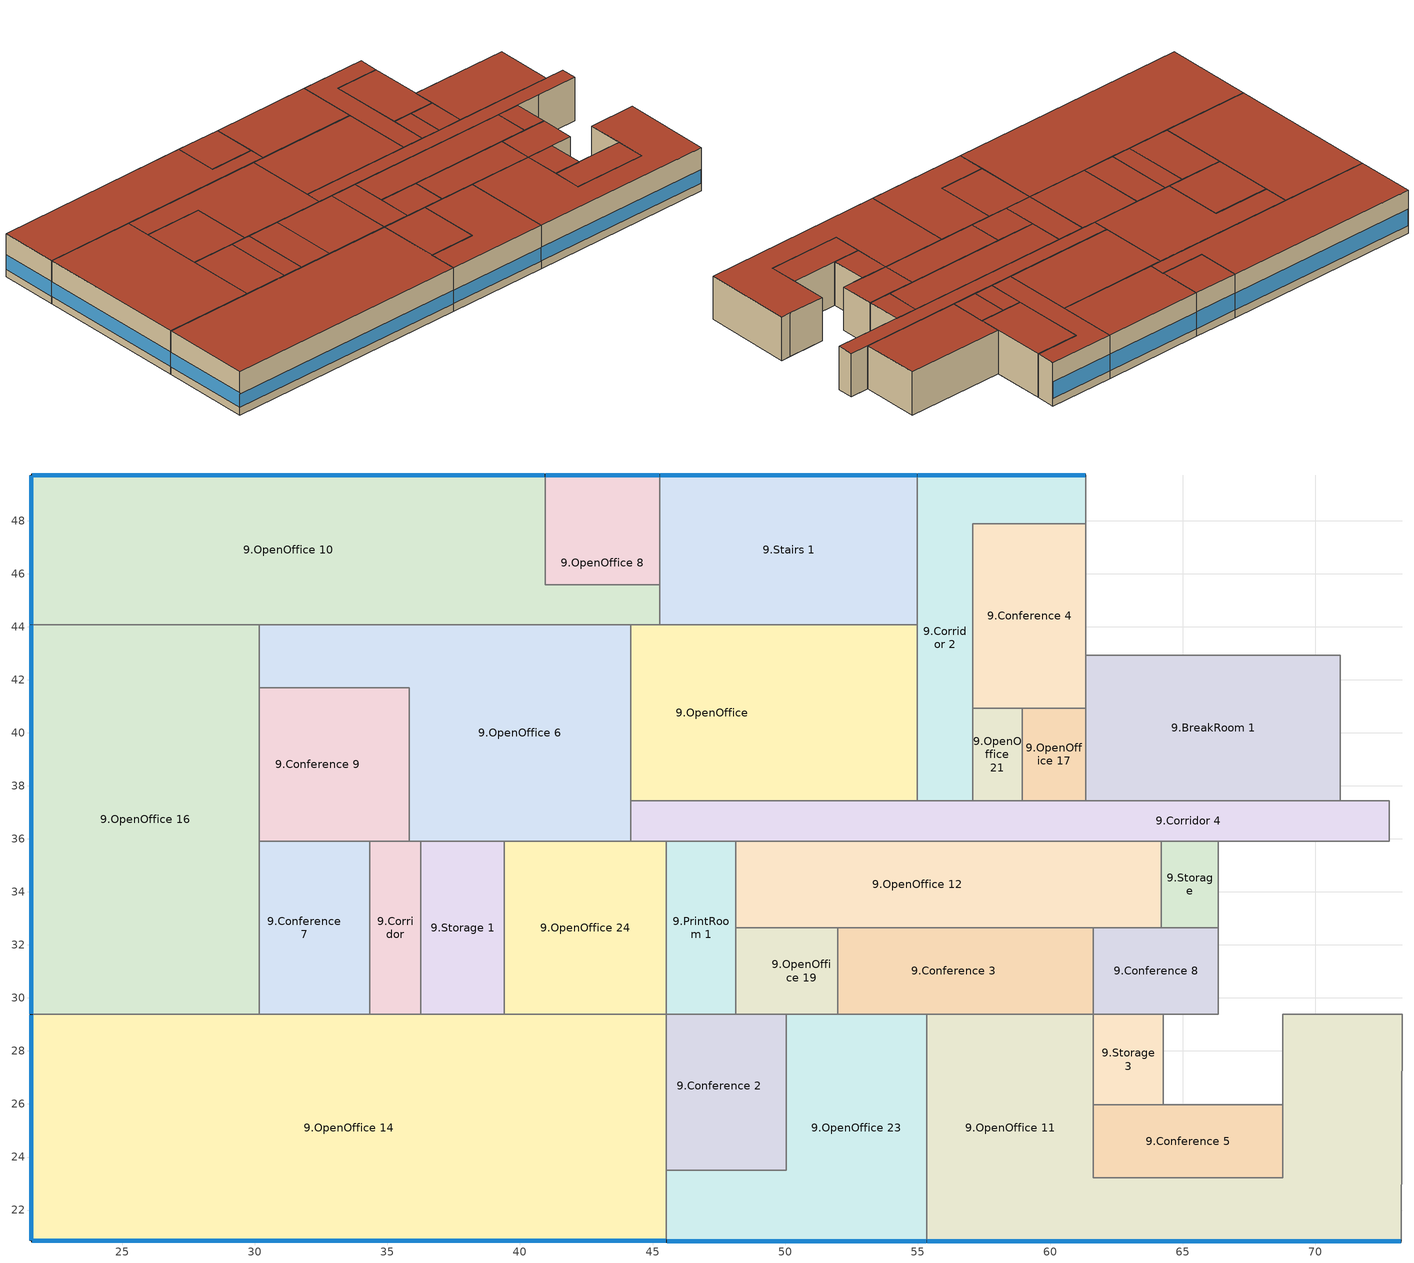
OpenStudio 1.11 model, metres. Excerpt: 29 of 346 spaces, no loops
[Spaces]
9.OpenOffice 14
 floor to 8.OpenOffice 13: 45.52,29.38 45.52,20.83 21.57,20.83 21.57,29.38 z36.42
 wall outside: 21.57,29.38 21.57,20.83 45.52,20.83 z36.42:40.69
 wall to 9.Conference 2: 45.52,23.5 45.52,29.38 z36.42:40.69
 wall to 9.OpenOffice 23: 45.52,20.83 45.52,23.5 z36.42:40.69
 wall to 9.OpenOffice 16: 30.16,29.38 21.57,29.38 z36.42:40.69
 wall to 9.Conference 7: 34.34,29.38 30.16,29.38 z36.42:40.69
 wall to 9.Corridor: 36.26,29.38 34.34,29.38 z36.42:40.69
 wall to 9.Storage 1: 39.41,29.38 36.26,29.38 z36.42:40.69
 wall to 9.OpenOffice 24: 45.52,29.38 39.41,29.38 z36.42:40.69
 window: 21.57,29.35 21.57,20.86 z37.19:38.63; 21.6,20.83 45.49,20.83 z37.19:38.49
 roof outside: 45.52,20.83 45.52,29.38 21.57,29.38 21.57,20.83 z40.69
9.OpenOffice 23
 floor to 8.OpenOffice 13: 55.34,29.38 55.34,20.83 45.52,20.83 45.52,23.5 50.04,23.5 50.04,29.38 z36.42
 wall outside: 45.52,20.83 55.34,20.83 z36.42:40.69
 wall to 9.Conference 2: 50.04,29.38 50.04,23.5 45.52,23.5 z36.42:40.69
 wall to 9.OpenOffice 19: 51.98,29.38 50.04,29.38 z36.42:40.69
 wall to 9.Conference 3: 55.34,29.38 51.98,29.38 z36.42:40.69
 wall to 9.OpenOffice 11: 55.34,20.83 55.34,29.38 z36.42:40.69
 window: 45.54,20.83 55.32,20.83 z37.19:38.5
 roof outside: 55.34,20.83 55.34,29.38 50.04,29.38 50.04,23.5 45.52,23.5 45.52,20.83 z40.69
9.OpenOffice 11
 floor to 8.OpenOffice 10: 73.27,29.38 73.24,20.83 55.34,20.83 55.34,29.38 61.62,29.38 61.62,23.22 68.76,23.22 68.76,29.38 z36.42
 wall outside: 55.34,20.83 73.24,20.83 z36.42:40.69
 wall to 9.Conference 3: 61.62,29.38 55.34,29.38 z36.42:40.69
 wall to 9.Storage 3: 61.62,25.97 61.62,29.38 z36.42:40.69
 wall to 9.Conference 5: 68.76,25.97 68.76,23.22 61.62,23.22 61.62,25.97 z36.42:40.69
 wall to 9.OpenOffice 15: 68.76,29.38 68.76,25.97 z36.42:40.69
 wall to 9.Elec/MechRoom: 73.27,29.38 72.31,29.38 68.76,29.38 z36.42:40.69
 wall to 9.OpenOffice 22: 73.24,20.83 73.27,29.38 z36.42:40.69
 window: 55.37,20.83 73.22,20.83 z37.19:38.5
 roof outside: 73.24,20.83 73.27,29.38 68.76,29.38 68.76,23.22 61.62,23.22 61.62,29.38 55.34,29.38 55.34,20.83 z40.69
9.Conference 5
 floor to 8.OpenOffice 10: 68.76,25.97 68.76,23.22 61.62,23.22 61.62,25.97 z36.42
 wall to 9.Storage 3: 64.26,25.97 61.62,25.97 z36.42:40.69
 wall to 9.OpenOffice 15: 68.76,25.97 64.26,25.97 z36.42:40.69
 roof outside: 68.76,23.22 68.76,25.97 61.62,25.97 61.62,23.22 z40.69
9.Conference 2
 floor to 8.OpenOffice 13: 45.52,29.38 45.75,29.38 45.75,23.98 49.26,23.98 49.26,23.5 45.52,23.5 z36.42; 50.04,29.38 50.04,23.5 49.26,23.5 49.26,29.38 z36.42
 floor to 8.Conference 9: 49.26,29.38 49.26,23.98 45.75,23.98 45.75,29.38 z36.42
 wall to 9.OpenOffice 19: 50.04,29.38 48.14,29.38 z36.42:40.69
 wall to 9.PrintRoom 1: 48.14,29.38 45.52,29.38 z36.42:40.69
 roof outside: 50.04,23.5 50.04,29.38 45.52,29.38 45.52,23.5 z40.69
9.Storage 3
 floor to 8.OpenOffice 10: 64.26,29.38 64.26,25.97 61.62,25.97 61.62,29.38 z36.42
 wall to 9.Conference 8: 64.26,29.38 61.62,29.38 z36.42:40.69
 wall to 9.OpenOffice 15: 64.26,25.97 64.26,29.38 z36.42:40.69
 roof outside: 64.26,25.97 64.26,29.38 61.62,29.38 61.62,25.97 z40.69
9.OpenOffice 16
 floor to 8.OpenOffice 12: 30.16,44.08 30.16,29.38 21.57,29.38 21.57,44.08 z36.42
 wall outside: 21.57,44.08 21.57,29.38 z36.42:40.69
 wall to 9.OpenOffice 10: 30.16,44.08 21.57,44.08 z36.42:40.69
 wall to 9.OpenOffice 6: 30.16,41.69 30.16,44.08 z36.42:40.69
 wall to 9.Conference 9: 30.16,35.92 30.16,41.69 z36.42:40.69
 wall to 9.Conference 7: 30.16,29.38 30.16,35.92 z36.42:40.69
 window: 21.57,44.05 21.57,29.4 z37.19:38.63
 roof outside: 30.16,29.38 30.16,44.08 21.57,44.08 21.57,29.38 z40.69
9.Conference 7
 floor to 8.OpenOffice 12: 30.16,35.92 33.57,35.92 33.57,29.38 30.16,29.38 z36.42
 floor to 8.Conference 12: 34.34,35.92 34.34,29.38 33.57,29.38 33.57,35.92 z36.42
 wall to 9.Conference 9: 34.34,35.92 30.16,35.92 z36.42:40.69
 wall to 9.Corridor: 34.34,29.38 34.34,35.92 z36.42:40.69
 roof outside: 34.34,29.38 34.34,35.92 30.16,35.92 30.16,29.38 z40.69
9.Corridor
 floor to 8.Conference 12: 36.26,35.92 36.26,29.38 34.34,29.38 34.34,35.92 z36.42
 wall to 9.Conference 9: 35.82,35.92 34.34,35.92 z36.42:40.69
 wall to 9.OpenOffice 6: 36.26,35.92 35.82,35.92 z36.42:40.69
 wall to 9.Storage 1: 36.26,29.38 36.26,35.92 z36.42:40.69
 roof outside: 36.26,29.38 36.26,35.92 34.34,35.92 34.34,29.38 z40.69
9.Storage 1
 floor to 8.Conference 12: 39.41,35.92 39.41,29.38 36.26,29.38 36.26,35.92 z36.42
 wall to 9.OpenOffice 6: 39.41,35.92 36.26,35.92 z36.42:40.69
 wall to 9.OpenOffice 24: 39.41,29.38 39.41,35.92 z36.42:40.69
 roof outside: 39.41,29.38 39.41,35.92 36.26,35.92 36.26,29.38 z40.69
9.OpenOffice 24
 floor to 8.Conference 12: 45.52,35.92 45.52,29.38 39.41,29.38 39.41,35.92 z36.42
 wall to 9.Corridor 4: 45.52,35.92 44.17,35.92 z36.42:40.69
 wall to 9.PrintRoom 1: 45.52,29.38 45.52,35.92 z36.42:40.69
 wall to 9.OpenOffice 6: 44.17,35.92 39.41,35.92 z36.42:40.69
 roof outside: 45.52,29.38 45.52,35.92 39.41,35.92 39.41,29.38 z40.69
9.PrintRoom 1
 floor to 8.PrintRoom: 48.14,35.92 48.14,29.38 45.52,29.38 45.52,35.92 z36.42
 wall to 9.Corridor 4: 48.14,35.92 45.52,35.92 z36.42:40.69
 wall to 9.OpenOffice 12: 48.14,32.65 48.14,35.92 z36.42:40.69
 wall to 9.OpenOffice 19: 48.14,29.38 48.14,32.65 z36.42:40.69
 roof outside: 48.14,29.38 48.14,35.92 45.52,35.92 45.52,29.38 z40.69
9.OpenOffice 19
 floor to 8.Conference 6: 51.98,32.65 51.98,29.38 49.26,29.38 49.26,32.65 z36.42
 floor to 8.PrintRoom: 49.26,32.65 49.26,29.38 48.14,29.38 48.14,32.65 z36.42
 wall to 9.OpenOffice 12: 51.98,32.65 48.14,32.65 z36.42:40.69
 wall to 9.Conference 3: 51.98,29.38 51.98,32.65 z36.42:40.69
 roof outside: 51.98,29.38 51.98,32.65 48.14,32.65 48.14,29.38 z40.69
9.Conference 3
 floor to 8.Conference 6: 60.72,32.65 60.72,29.38 51.98,29.38 51.98,32.65 z36.42
 floor to 8.Conference 10: 61.62,32.65 61.62,29.38 60.72,29.38 60.72,32.65 z36.42
 wall to 9.OpenOffice 12: 61.62,32.65 51.98,32.65 z36.42:40.69
 wall to 9.Conference 8: 61.62,29.38 61.62,32.65 z36.42:40.69
 roof outside: 61.62,29.38 61.62,32.65 51.98,32.65 51.98,29.38 z40.69
9.Conference 8
 floor to 8.Conference 10: 66.33,32.65 66.33,29.38 61.62,29.38 61.62,32.65 z36.42
 wall to 9.OpenOffice 15: 64.26,29.38 66.33,29.38 z36.42:40.69
 wall to 9.OpenOffice 12: 64.19,32.65 61.62,32.65 z36.42:40.69
 wall to 9.Storage: 66.33,32.65 64.19,32.65 z36.42:40.69
 wall to 9.Corridor 6: 66.33,29.38 66.33,32.65 z36.42:40.69
 roof outside: 66.33,29.38 66.33,32.65 61.62,32.65 61.62,29.38 z40.69
9.OpenOffice 12
 floor to 8.Conference 10: 64.19,35.92 64.19,32.65 60.72,32.65 60.72,35.92 z36.42
 floor to 8.Conference 6: 49.26,35.92 60.72,35.92 60.72,32.65 49.26,32.65 z36.42
 floor to 8.PrintRoom: 49.26,35.92 49.26,32.65 48.14,32.65 48.14,35.92 z36.42
 wall to 9.Corridor 4: 64.19,35.92 48.14,35.92 z36.42:40.69
 wall to 9.Storage: 64.19,32.65 64.19,32.74 64.19,35.92 z36.42:40.69
 roof outside: 64.19,32.65 64.19,35.92 48.14,35.92 48.14,32.65 z40.69
9.Storage
 floor to 8.Conference 10: 66.33,35.92 66.33,32.65 64.19,32.65 64.19,35.92 z36.42
 wall to 9.Corridor 4: 66.33,35.92 64.19,35.92 z36.42:40.69
 wall to 9.Corridor 6: 66.33,32.65 66.33,35.92 z36.42:40.69
 roof outside: 66.33,32.65 66.33,35.92 64.19,35.92 64.19,32.65 z40.69
9.OpenOffice 6
 floor to 8.Conference 12: 38.35,38.97 38.35,35.92 35.82,35.92 35.82,38.97 z36.42
 floor to 8.OpenOffice 12: 44.17,44.08 44.17,35.92 38.35,35.92 38.35,38.97 35.82,38.97 35.82,41.69 30.16,41.69 30.16,44.08 z36.42
 wall to 9.Conference 9: 30.16,41.69 35.82,41.69 35.82,35.92 z36.42:40.69
 wall to 9.OpenOffice 10: 44.17,44.08 30.16,44.08 z36.42:40.69
 wall to 9.OpenOffice: 44.17,37.43 44.17,44.08 z36.42:40.69
 wall to 9.Corridor 4: 44.17,35.92 44.17,37.43 z36.42:40.69
 roof outside: 44.17,35.92 44.17,44.08 30.16,44.08 30.16,41.69 35.82,41.69 35.82,35.92 z40.69
9.Conference 9
 floor to 8.OpenOffice 12: 35.82,41.69 35.82,38.97 34.55,38.97 34.55,35.92 30.16,35.92 30.16,41.69 z36.42
 floor to 8.Conference 12: 35.82,38.97 35.82,35.92 34.55,35.92 34.55,38.97 z36.42
 roof outside: 35.82,35.92 35.82,41.69 30.16,41.69 30.16,35.92 z40.69
9.Corridor 4
 floor to 8.OpenOffice 12: 44.17,37.43 50.31,37.43 50.31,35.92 44.17,35.92 z36.42
 floor to 8.Corridor 3: 72.78,37.43 72.78,35.92 57.64,35.92 57.64,37.43 z36.42
 floor to 8.Corridor 1: 57.64,37.43 57.64,35.92 50.31,35.92 50.31,37.43 z36.42
 wall to 9.BreakRoom 1: 70.93,37.43 61.34,37.43 z36.42:40.69
 wall to 9.OpenOffice 7: 72.78,37.43 70.93,37.43 z36.42:40.69
 wall to 9.Conference 6: 72.78,35.92 72.78,37.43 z36.42:40.69
 wall to 9.Elec/MechRoom: 68.73,35.92 72.78,35.92 z36.42:40.69
 wall to 9.Corridor 6: 66.33,35.92 68.73,35.92 z36.42:40.69
 wall to 9.OpenOffice: 54.98,37.43 54.07,37.43 44.17,37.43 z36.42:40.69
 wall to 9.Corridor 2: 57.07,37.43 54.98,37.43 z36.42:40.69
 wall to 9.OpenOffice 21: 58.94,37.43 57.07,37.43 z36.42:40.69
 wall to 9.OpenOffice 17: 61.34,37.43 58.94,37.43 z36.42:40.69
 roof outside: 72.78,35.92 72.78,37.43 44.17,37.43 44.17,35.92 z40.69
9.OpenOffice
 floor to 8.Conference 11: 54.98,44.08 54.98,37.67 50.31,37.67 50.31,44.08 z36.42
 floor to 8.OpenOffice 12: 50.31,44.08 50.31,37.43 44.17,37.43 44.17,44.08 z36.42
 floor to 8.Corridor 1: 54.98,37.67 54.98,37.43 50.31,37.43 50.31,37.67 z36.42
 wall to 9.Corridor 2: 54.98,37.43 54.98,44.08 z36.42:40.69
 wall to 9.OpenOffice 10: 45.27,44.08 44.17,44.08 z36.42:40.69
 wall to 9.Stairs 1: 54.98,44.08 45.27,44.08 z36.42:40.69
 roof outside: 54.98,37.43 54.98,44.08 44.17,44.08 44.17,37.43 z40.69
9.Corridor 2
 floor to 8.Corridor 1: 61.34,49.72 61.34,47.88 57.07,47.88 57.07,37.43 54.98,37.43 54.98,49.72 z36.42
 wall outside: 61.34,49.72 54.98,49.72 z36.42:40.69
 wall to 9.Conference 4: 57.07,40.93 57.07,47.88 61.34,47.88 z36.42:40.69
 wall to 9.OpenOffice 21: 57.07,37.43 57.07,40.93 z36.42:40.69
 wall to 9.Stairs 1: 54.98,49.72 54.98,44.08 z36.42:40.69
 wall to 9.BreakRoom: 61.34,47.88 61.34,49.72 z36.42:40.69
 window: 61.32,49.72 55.01,49.72 z37.19:38.83
 roof outside: 57.07,37.43 57.07,47.88 61.34,47.88 61.34,49.72 54.98,49.72 54.98,37.43 z40.69
9.OpenOffice 21
 floor to 8.OpenOffice 9: 58.94,40.93 58.94,37.43 57.07,37.43 57.07,40.93 z36.42
 wall to 9.Conference 4: 58.94,40.93 57.07,40.93 z36.42:40.69
 wall to 9.OpenOffice 17: 58.94,37.43 58.94,40.93 z36.42:40.69
 roof outside: 58.94,37.43 58.94,40.93 57.07,40.93 57.07,37.43 z40.69
9.OpenOffice 17
 floor to 8.OpenOffice 3: 61.34,40.93 61.34,37.43 58.94,37.43 58.94,40.93 z36.42
 wall to 9.Conference 4: 61.34,40.93 58.94,40.93 z36.42:40.69
 wall to 9.BreakRoom 1: 61.34,37.43 61.34,40.93 z36.42:40.69
 roof outside: 61.34,37.43 61.34,40.93 58.94,40.93 58.94,37.43 z40.69
9.BreakRoom 1
 floor to 8.BreakRoom: 70.93,42.93 70.93,37.43 61.34,37.43 61.34,42.93 z36.42
 wall to 9.Conference 4: 61.34,42.93 61.34,40.93 z36.42:40.69
 wall to 9.BreakRoom: 70.93,42.93 61.34,42.93 z36.42:40.69
 wall to 9.OpenOffice 7: 70.93,37.43 70.93,42.93 z36.42:40.69
 roof outside: 70.93,37.43 70.93,42.93 61.34,42.93 61.34,37.43 z40.69
9.Conference 4
 floor to 8.Conference: 61.34,47.88 61.34,40.93 57.07,40.93 57.07,47.88 z36.42
 wall to 9.BreakRoom: 61.34,42.93 61.34,47.88 z36.42:40.69
 roof outside: 61.34,40.93 61.34,47.88 57.07,47.88 57.07,40.93 z40.69
9.OpenOffice 10
 floor to 8.OpenOffice 7: 40.94,49.72 40.94,45.58 45.27,45.58 45.27,44.08 21.57,44.08 21.57,49.72 z36.42
 wall outside: 40.94,49.72 21.57,49.72 21.57,44.08 z36.42:40.69
 wall to 9.OpenOffice 8: 45.27,45.58 40.94,45.58 40.94,49.72 z36.42:40.69
 wall to 9.Stairs 1: 45.27,44.08 45.27,45.58 z36.42:40.69
 window: 40.92,49.72 21.6,49.72 z37.19:38.82; 21.57,49.7 21.57,44.1 z37.19:38.63
 roof outside: 45.27,44.08 45.27,45.58 40.94,45.58 40.94,49.72 21.57,49.72 21.57,44.08 z40.69
9.Stairs 1
 floor to 8.Stairs: 54.98,49.72 54.98,44.08 45.27,44.08 45.27,49.72 z36.42
 wall outside: 54.98,49.72 45.27,49.72 z36.42:40.69
 wall to 9.OpenOffice 8: 45.27,49.72 45.27,45.58 z36.42:40.69
 window: 54.96,49.72 45.3,49.72 z37.19:38.82
 roof outside: 54.98,44.08 54.98,49.72 45.27,49.72 45.27,44.08 z40.69
9.OpenOffice 8
 floor to 8.OpenOffice 7: 42.29,49.72 42.29,46.95 45.27,46.95 45.27,45.58 40.94,45.58 40.94,49.72 z36.42
 floor to 8.OpenOffice 5: 45.27,49.72 45.27,46.95 42.29,46.95 42.29,49.72 z36.42
 wall outside: 45.27,49.72 40.94,49.72 z36.42:40.69
 window: 45.25,49.72 40.97,49.72 z37.19:38.84
 roof outside: 45.27,45.58 45.27,49.72 40.94,49.72 40.94,45.58 z40.69
[Building]
Building 1: Space Type=OpenOffice; Default Construction Set=Proposed Construction Set; Default Schedule Set=90.1-2007 - Office - OpenOffice Schedule Set
[ClimateZones]
Climate Zone Institution Name 1=ASHRAE; Climate Zone Document Name 1=ANSI/ASHRAE Standard 169; Climate Zone Document Year 1=2006; Climate Zone Institution Name 2=CEC; Climate Zone Document Name 2=California Climate Zone Descriptions; Climate Zone Document Year 2=1995
[Site]
Denver Intl Ap: Latitude {deg}=39.83; Longitude {deg}=-104.65; Time Zone {hr}=-7; Elevation {m}=1650
[SizingPeriod:DesignDay] Barometric Pressure {Pa}=83011; Sky Clearness=0; Rain Indicator=0; Snow Indicator=0; Day of Month=21; Daylight Saving Time Indicator=0; Dry-Bulb Temperature Range Modifier Type=DefaultMultipliers
Name | Maximum Dry-Bulb Temperature {C} | Daily Dry-Bulb Temperature Range {deltaC} | Humidity Indicating Conditions at Maximum Dry-Bulb | Wind Speed {m/s} | Wind Direction {deg} | Month | Day Type | Humidity Indicating Type | Solar Model Indicator | ASHRAE Taub | ASHRAE Taud
Denver Intl Ap Ann Clg .4% Condns DP=>MDB | 19.9 | 15.2 | 16 | 4.2 | 80 | 7 | SummerDesignDay | Dewpoint | ASHRAETau | 0.424 | 2.012
Denver Intl Ap Ann Hum_n 99.6% Condns DP=>MCDB | -11.7 | 0 | -21.5 | 3.3 | 160 | 12 | WinterDesignDay | Dewpoint | ASHRAEClearSky
Denver Intl Ap Ann Htg 99.6% Condns DB | -17.4 | 0 | -17.4 | 3.3 | 160 | 12 | WinterDesignDay | Wetbulb | ASHRAEClearSky
Denver Intl Ap Ann Clg .4% Condns WB=>MDB | 27.3 | 15.2 | 18.3 | 4.2 | 80 | 7 | SummerDesignDay | Wetbulb | ASHRAETau | 0.424 | 2.012
[Construction]
ExtSlabCarpet 4in ClimateZone 1-8: MAT-CC05 4 HW CONCRETE, CP02 CARPET PAD
Exterior Door: F08 Metal surface, I01 25mm insulation board
Interior Ceiling: M11 100mm lightweight concrete, F05 Ceiling air space resistance, F16 Acoustic tile
Interior Door; Interior Partition: G05 25mm wood
Interior Floor: F16 Acoustic tile, F05 Ceiling air space resistance, M11 100mm lightweight concrete
Interior Wall: G01a 19mm gypsum board, F04 Wall air space resistance, G01a 19mm gypsum board
Interior Window: Clear 3mm
90.1-2007 Nonres 5B Skylight without Curb: Theoretical Glass [146]
VE 1-45 C: VE 1-45 WM
Precast Concrete Panel Wall Construction: MAT-SHEATH 1, Wall Insulation Precast concrete panels, 1/2IN Gypsum 1
R-30 Roof Construction: Roof Membrane 1, Roof Insulation [14]_R-value 30.0 (ft^2*h*R/Btu), Metal Decking 1
[Material] Thermal Absorptance=0.9
Name | Roughness | Thickness {m} | Conductivity {W/m-K} | Density {kg/m3} | Specific Heat {J/kg-K} | Solar Absorptance | Visible Absorptance
MAT-CC05 4 HW CONCRETE | Rough | 0.1016 | 1.311 | 2240 | 836.8 | 0.7 | 0.7
F08 Metal surface | Smooth | 0.0008 | 45.28 | 7824 | 500 | 0.7 | 0.7
I01 25mm insulation board | MediumRough | 0.0254 | 0.03 | 43 | 1210 | 0.7 | 0.7
M11 100mm lightweight concrete | MediumRough | 0.1016 | 0.53 | 1280 | 840 | 0.7 | 0.7
F16 Acoustic tile | MediumSmooth | 0.0191 | 0.06 | 368 | 590 | 0.7 | 0.7
G05 25mm wood | MediumSmooth | 0.0254 | 0.15 | 608 | 1630 | 0.7 | 0.7
G01a 19mm gypsum board | MediumSmooth | 0.019 | 0.16 | 800 | 1090 | 0.7 | 0.7
1/2IN Gypsum 1 | Smooth | 0.01271 | 0.16 | 784.9 | 830 | 0.92 | 0.92
Roof Membrane 1 | VeryRough | 0.0095 | 0.16 | 1121.29 | 1460 | 0.7 | 0.7
Metal Decking 1 | MediumSmooth | 0.001524 | 45.006 | 7680 | 418.4 | 0.7 | 0.3
Wall Insulation Precast concrete panels | MediumRough | 0.0949646 | 0.045 | 265 | 836.8 | 0.7 | 0.7
Roof Insulation [14]_R-value 30.0 (ft^2*h*R/Btu) | MediumRough | 0.258882 | 0.049 | 265 | 836.8 | 0.7 | 0.7
[Material:NoMass] Thermal Absorptance=0.9; Solar Absorptance=0.7
Name | Roughness | Thermal Resistance {m2-K/W} | Visible Absorptance
CP02 CARPET PAD | Smooth | 0.1 | 0.8
MAT-SHEATH 1 | Rough | 0.36256 | 0.7
[WindowMaterial:Glazing] Optical Data Type=SpectralAverage; Thickness {m}=0.003; Infrared Transmittance at Normal Incidence=0
Name | Solar Transmittance at Normal Incidence | Front Side Solar Reflectance at Normal Incidence | Back Side Solar Reflectance at Normal Incidence | Visible Transmittance at Normal Incidence | Front Side Visible Reflectance at Normal Incidence | Back Side Visible Reflectance at Normal Incidence | Front Side Infrared Hemispherical Emissivity | Back Side Infrared Hemispherical Emissivity | Conductivity {W/m-K} | Dirt Correction Factor for Solar and Visible Transmittance | Solar Diffusing
Clear 3mm | 0.837 | 0.075 | 0 | 0.898 | 0.081 | 0 | 0.84 | 0.84 | 0.9 | 1 | Yes
Theoretical Glass [146] | 0.481761 | 0.468239 | 0.468239 | 0.621562 | 0.328438 | 0.328438 | 0.9 | 0.9 | 0.03026
[WindowMaterial:SimpleGlazingSystem]
VE 1-45 WM: U-Factor {W/m2-K}=2.39623; Solar Heat Gain Coefficient=0.285; Visible Transmittance=0.336
[Material:AirGap]
Name | Thermal Resistance {m2-K/W}
F05 Ceiling air space resistance | 0.18
F04 Wall air space resistance | 0.15
[DefaultSurfaceConstructions]
Name | Floor Construction | Wall Construction | Roof Ceiling Construction
Default Surface Constructions 188 | Interior Floor | Interior Wall | Interior Ceiling
Default Surface Constructions 189 | ExtSlabCarpet 4in ClimateZone 1-8 | ExtSlabCarpet 4in ClimateZone 1-8 | ExtSlabCarpet 4in ClimateZone 1-8
Default Surface Constructions 187 adj ext wall insulation adj ext wall insulation adj roof insulation | ExtSlabCarpet 4in ClimateZone 1-8 | Precast Concrete Panel Wall Construction | R-30 Roof Construction
[DefaultSubSurfaceConstructions]
Name | Fixed Window Construction | Operable Window Construction | Door Construction | Skylight Construction | Tubular Daylight Dome Construction | Tubular Daylight Diffuser Construction
Default Sub Surface Constructions 125 | VE 1-45 C | VE 1-45 C | Exterior Door | 90.1-2007 Nonres 5B Skylight without Curb | Interior Window | Interior Window
Default Sub Surface Constructions 126 | Interior Window | Interior Window | Interior Door
[DefaultConstructionSet]
Proposed Construction Set: Default Exterior Surface Constructions=Default Surface Constructions 187 adj ext wall insulation adj ext wall insulation adj roof insulation; Default Interior Surface Constructions=Default Surface Constructions 188; Default Ground Contact Surface Constructions=Default Surface Constructions 189; Default Exterior SubSurface Constructions=Default Sub Surface Constructions 125; Default Interior SubSurface Constructions=Default Sub Surface Constructions 126; Interior Partition Construction=Interior Partition
[SpaceType] Standards Building Type=Office
Name | Default Schedule Set | Design Specification Outdoor Air Object | Standards Space Type
BreakRoom | 90.1-2007 - Office - BreakRoom Schedule Set | 90.1-2007 - Office - BreakRoom Ventilation | BreakRoom
Conference | 90.1-2007 - Office - Conference Schedule Set | 90.1-2007 - Office - Conference Ventilation | Conference
Corridor | 90.1-2007 - Office - Corridor Schedule Set | 90.1-2007 - Office - Corridor Ventilation | Corridor
OpenOffice | 90.1-2007 - Office - OpenOffice Schedule Set | 90.1-2007 - Office - OpenOffice Ventilation | OpenOffice
PrintRoom | 90.1-2007 - Office - PrintRoom Schedule Set | 90.1-2007 - Office - PrintRoom Ventilation | PrintRoom
Stair | 90.1-2007 - Office - Stair Schedule Set | 90.1-2007 - Office - Stair Ventilation | Stair
Storage | 90.1-2007 - Office - Storage Schedule Set | 90.1-2007 - Office - Storage Ventilation | Storage
Stairs | 90.1-2007 - Retail - Back_Space Schedule Set | 90.1-2007 - Retail - Back_Space Ventilation | Stair
[DefaultScheduleSet]
Name | Number of People Schedule | People Activity Level Schedule | Lighting Schedule | Electric Equipment Schedule | Infiltration Schedule
90.1-2007 - Office - BreakRoom Schedule Set; 90.1-2007 - Office - Conference Schedule Set; 90.1-2007 - Office - Corridor Schedule Set; 90.1-2007 - Office - OpenOffice Schedule Set; 90.1-2007 - Office - PrintRoom Schedule Set | Medium Office Bldg Occ | Medium Office Activity | Office Bldg Light | Medium Office Bldg Equip | Medium Office Infil Quarter On
90.1-2007 - Office - Stair Schedule Set; 90.1-2007 - Office - Storage Schedule Set |  |  | Office Bldg Light |  | Medium Office Infil Quarter On
90.1-2007 - Retail - Back_Space Schedule Set | Retail Bldg Occ | Retail Activity | Retail Bldg Light | Retail Bldg Equip | Retail Infil Half On
[Lights:Definition] Design Level Calculation Method=Watts/Area
Name | Watts per Space Floor Area {W/m2}
90.1-2007 - Office - BreakRoom Lights Definition | 5.05904
90.1-2007 - Office - Conference Lights Definition | 6.78126
90.1-2007 - Office - Corridor Lights Definition | 5.27432
90.1-2007 - Office - OpenOffice Lights Definition | 3.33681
90.1-2007 - Office - PrintRoom Lights Definition | 11.8403
90.1-2007 - Office - Stair Lights Definition | 3.65973
90.1-2007 - Office - Storage Lights Definition | 3.01389
90.1-2007 - Retail - Back_Space Lights Definition | 8.61113
[Lights]
Name | Lights Definition | Space or SpaceType
90.1-2007 - Office - BreakRoom Lights | 90.1-2007 - Office - BreakRoom Lights Definition | BreakRoom
90.1-2007 - Office - Conference Lights | 90.1-2007 - Office - Conference Lights Definition | Conference
90.1-2007 - Office - Corridor Lights | 90.1-2007 - Office - Corridor Lights Definition | Corridor
90.1-2007 - Office - OpenOffice Lights | 90.1-2007 - Office - OpenOffice Lights Definition | OpenOffice
90.1-2007 - Office - PrintRoom Lights | 90.1-2007 - Office - PrintRoom Lights Definition | PrintRoom
90.1-2007 - Office - Stair Lights | 90.1-2007 - Office - Stair Lights Definition | Stair
90.1-2007 - Office - Storage Lights | 90.1-2007 - Office - Storage Lights Definition | Storage
90.1-2007 - Retail - Back_Space Lights 1 | 90.1-2007 - Retail - Back_Space Lights Definition | Stairs
[DesignSpecification:OutdoorAir] Outdoor Air Method=Sum
Name | Outdoor Air Flow per Person {m3/s-person} | Outdoor Air Flow per Floor Area {m3/s-m2}
90.1-2007 - Office - BreakRoom Ventilation; 90.1-2007 - Office - Conference Ventilation; 90.1-2007 - Office - OpenOffice Ventilation | 0.00235974 | 0.0003048
90.1-2007 - Office - Corridor Ventilation; 90.1-2007 - Office - PrintRoom Ventilation; 90.1-2007 - Office - Stair Ventilation |  | 0.0003048
90.1-2007 - Office - Storage Ventilation; 90.1-2007 - Retail - Back_Space Ventilation |  | 0.0006096
[People:Definition] Number of People Calculation Method=People/Area; Fraction Radiant=0.3
Name | People per Space Floor Area {person/m2}
90.1-2007 - Office - BreakRoom People Definition; 90.1-2007 - Office - Conference People Definition | 0.538196
90.1-2007 - Office - Corridor People Definition | 0.0107639
90.1-2007 - Office - OpenOffice People Definition | 0.0565105
90.1-2007 - Office - PrintRoom People Definition | 0.107639
90.1-2007 - Retail - Back_Space People Definition | 0.0358438
[People]
Name | People Definition | Space or SpaceType
90.1-2007 - Office - BreakRoom People | 90.1-2007 - Office - BreakRoom People Definition | BreakRoom
90.1-2007 - Office - Conference People | 90.1-2007 - Office - Conference People Definition | Conference
90.1-2007 - Office - Corridor People | 90.1-2007 - Office - Corridor People Definition | Corridor
90.1-2007 - Office - OpenOffice People | 90.1-2007 - Office - OpenOffice People Definition | OpenOffice
90.1-2007 - Office - PrintRoom People | 90.1-2007 - Office - PrintRoom People Definition | PrintRoom
90.1-2007 - Retail - Back_Space People 1 | 90.1-2007 - Retail - Back_Space People Definition | Stairs
[SpaceInfiltration:DesignFlowRate] Design Flow Rate Calculation Method=Flow/ExteriorArea; Flow per Exterior Surface Area {m3/s-m2}=0.000226568
Name | Space or SpaceType
90.1-2007 - Office - BreakRoom Infiltration | BreakRoom
90.1-2007 - Office - Conference Infiltration | Conference
90.1-2007 - Office - Corridor Infiltration | Corridor
90.1-2007 - Office - OpenOffice Infiltration | OpenOffice
90.1-2007 - Office - PrintRoom Infiltration | PrintRoom
90.1-2007 - Office - Stair Infiltration | Stair
90.1-2007 - Office - Storage Infiltration | Storage
90.1-2007 - Retail - Back_Space Infiltration 1 | Stairs
[ElectricEquipment:Definition] Design Level Calculation Method=Watts/Area
Name | Watts per Space Floor Area {W/m2}
90.1-2007 - Office - BreakRoom Electric Equipment Definition | 16.1459
90.1-2007 - Office - Conference Electric Equipment Definition | 3.98265
90.1-2007 - Office - Corridor Electric Equipment Definition | 1.72223
90.1-2007 - Office - OpenOffice Electric Equipment Definition | 7.64238
90.1-2007 - Office - PrintRoom Electric Equipment Definition | 30.0313
90.1-2007 - Retail - Back_Space Electric Equipment Definition | 5.8771
[ElectricEquipment]
Name | Electric Equipment Definition | Space or SpaceType
90.1-2007 - Office - BreakRoom Electric Equipment | 90.1-2007 - Office - BreakRoom Electric Equipment Definition | BreakRoom
90.1-2007 - Office - Conference Electric Equipment | 90.1-2007 - Office - Conference Electric Equipment Definition | Conference
90.1-2007 - Office - Corridor Electric Equipment | 90.1-2007 - Office - Corridor Electric Equipment Definition | Corridor
90.1-2007 - Office - OpenOffice Electric Equipment | 90.1-2007 - Office - OpenOffice Electric Equipment Definition | OpenOffice
90.1-2007 - Office - PrintRoom Electric Equipment | 90.1-2007 - Office - PrintRoom Electric Equipment Definition | PrintRoom
90.1-2007 - Retail - Back_Space Electric Equipment 1 | 90.1-2007 - Retail - Back_Space Electric Equipment Definition | Stairs
[ThermostatSetpoint:DualSetpoint]
Name | Heating Setpoint Temperature Schedule | Cooling Setpoint Temperature Schedule
9.OpenOffice Zone Thermostat; 9.Storage Zone Thermostat; 9.Storage 1 Zone Thermostat; 9.OpenOffice 6 Zone Thermostat; 9.Conference 2 Zone Thermostat; 9.Conference 3 Zone Thermostat; 9.OpenOffice 8 Zone Thermostat; 9.OpenOffice 10 Zone Thermostat; 9.Corridor Zone Thermostat; 9.Conference 4 Zone Thermostat; 9.PrintRoom 1 Zone Thermostat; 9.Corridor 2 Zone Thermostat; 9.OpenOffice 11 Zone Thermostat; 9.OpenOffice 12 Zone Thermostat; 9.Corridor 4 Zone Thermostat; 9.Conference 5 Zone Thermostat; 9.OpenOffice 14 Zone Thermostat; 9.OpenOffice 16 Zone Thermostat; 9.OpenOffice 17 Zone Thermostat; 9.OpenOffice 19 Zone Thermostat; 9.BreakRoom 1 Zone Thermostat; 9.Storage 3 Zone Thermostat; 9.OpenOffice 21 Zone Thermostat; 9.Conference 7 Zone Thermostat; 9.OpenOffice 23 Zone Thermostat; 9.Conference 8 Zone Thermostat; 9.OpenOffice 24 Zone Thermostat; 9.Conference 9 Zone Thermostat | Medium Office HtgSetp | Medium Office ClgSetp
9.Stairs 1 Zone Thermostat | Unit Heater Htg Sch | Unit Heater Clg Sch
[Space] Building Story=9
Name | Thermal Zone | Space Type
9.OpenOffice 14 | 9.OpenOffice 14 Zone
9.OpenOffice 23 | 9.OpenOffice 23 Zone
9.OpenOffice 11 | 9.OpenOffice 11 Zone
9.Conference 5 | 9.Conference 5 Zone | Conference
9.Conference 2 | 9.Conference 2 Zone | Conference
9.Storage 3 | 9.Storage 3 Zone | Storage
9.OpenOffice 16 | 9.OpenOffice 16 Zone
9.Conference 7 | 9.Conference 7 Zone | Conference
9.Corridor | 9.Corridor Zone | Corridor
9.Storage 1 | 9.Storage 1 Zone | Storage
9.OpenOffice 24 | 9.OpenOffice 24 Zone
9.PrintRoom 1 | 9.PrintRoom 1 Zone | PrintRoom
9.OpenOffice 19 | 9.OpenOffice 19 Zone
9.Conference 3 | 9.Conference 3 Zone | Conference
9.Conference 8 | 9.Conference 8 Zone | Conference
9.OpenOffice 12 | 9.OpenOffice 12 Zone
9.Storage | 9.Storage Zone | Storage
9.OpenOffice 6 | 9.OpenOffice 6 Zone
9.Conference 9 | 9.Conference 9 Zone | Conference
9.Corridor 4 | 9.Corridor 4 Zone | Corridor
9.OpenOffice | 9.OpenOffice Zone
9.Corridor 2 | 9.Corridor 2 Zone | Corridor
9.OpenOffice 21 | 9.OpenOffice 21 Zone
9.OpenOffice 17 | 9.OpenOffice 17 Zone
9.BreakRoom 1 | 9.BreakRoom 1 Zone | BreakRoom
9.Conference 4 | 9.Conference 4 Zone | Conference
9.OpenOffice 10 | 9.OpenOffice 10 Zone
9.Stairs 1 | 9.Stairs 1 Zone | Stairs
9.OpenOffice 8 | 9.OpenOffice 8 Zone
[BuildingStory]
9
[ThermalZone] Use Ideal Air Loads=No
Name | Thermostat
9.OpenOffice Zone | 9.OpenOffice Zone Thermostat
9.Storage Zone | 9.Storage Zone Thermostat
9.Storage 1 Zone | 9.Storage 1 Zone Thermostat
9.OpenOffice 6 Zone | 9.OpenOffice 6 Zone Thermostat
9.Conference 2 Zone | 9.Conference 2 Zone Thermostat
9.Conference 3 Zone | 9.Conference 3 Zone Thermostat
9.OpenOffice 8 Zone | 9.OpenOffice 8 Zone Thermostat
9.OpenOffice 10 Zone | 9.OpenOffice 10 Zone Thermostat
9.Corridor Zone | 9.Corridor Zone Thermostat
9.Conference 4 Zone | 9.Conference 4 Zone Thermostat
9.PrintRoom 1 Zone | 9.PrintRoom 1 Zone Thermostat
9.Corridor 2 Zone | 9.Corridor 2 Zone Thermostat
9.OpenOffice 11 Zone | 9.OpenOffice 11 Zone Thermostat
9.OpenOffice 12 Zone | 9.OpenOffice 12 Zone Thermostat
9.Corridor 4 Zone | 9.Corridor 4 Zone Thermostat
9.Conference 5 Zone | 9.Conference 5 Zone Thermostat
9.OpenOffice 14 Zone | 9.OpenOffice 14 Zone Thermostat
9.Stairs 1 Zone | 9.Stairs 1 Zone Thermostat
9.OpenOffice 16 Zone | 9.OpenOffice 16 Zone Thermostat
9.OpenOffice 17 Zone | 9.OpenOffice 17 Zone Thermostat
9.OpenOffice 19 Zone | 9.OpenOffice 19 Zone Thermostat
9.BreakRoom 1 Zone | 9.BreakRoom 1 Zone Thermostat
9.Storage 3 Zone | 9.Storage 3 Zone Thermostat
9.OpenOffice 21 Zone | 9.OpenOffice 21 Zone Thermostat
9.Conference 7 Zone | 9.Conference 7 Zone Thermostat
9.OpenOffice 23 Zone | 9.OpenOffice 23 Zone Thermostat
9.Conference 8 Zone | 9.Conference 8 Zone Thermostat
9.OpenOffice 24 Zone | 9.OpenOffice 24 Zone Thermostat
9.Conference 9 Zone | 9.Conference 9 Zone Thermostat
[Schedule:Ruleset]
Name | Default Day Schedule | Summer Design Day Schedule | Winter Design Day Schedule
Office Bldg Light | Office Bldg Light Default Schedule | Office Bldg Light Summer Design Day | Office Bldg Light Winter Design Day
Medium Office HtgSetp | Medium Office HtgSetp Default Schedule | Medium Office HtgSetp Summer Design Day | Medium Office HtgSetp Winter Design Day
Medium Office ClgSetp | Medium Office ClgSetp Default Schedule | Medium Office ClgSetp Summer Design Day | Medium Office ClgSetp Winter Design Day
Medium Office Bldg Occ | Medium Office Bldg Occ Default Schedule | Medium Office Bldg Occ Summer Design Day | Medium Office Bldg Occ Winter Design Day
Medium Office Activity | Medium Office Activity Default Schedule | Medium Office Activity Summer Design Day | Medium Office Activity Winter Design Day
Medium Office Infil Quarter On | Medium Office Infil Quarter On Default Schedule | Medium Office Infil Quarter On Summer Design Day | Medium Office Infil Quarter On Winter Design Day
Medium Office Bldg Equip | Medium Office Bldg Equip Default Schedule | Medium Office Bldg Equip Summer Design Day | Medium Office Bldg Equip Winter Design Day
Unit Heater Htg Sch | Schedule Day 15
Unit Heater Clg Sch | Schedule Day 16
Retail Bldg Occ | Retail Bldg Occ Default Schedule | Retail Bldg Occ Summer Design Day | Retail Bldg Occ Winter Design Day
Retail Activity | Retail Activity Default Schedule | Retail Activity Summer Design Day | Retail Activity Winter Design Day
Retail Bldg Light | Retail Bldg Light Default Schedule | Retail Bldg Light Summer Design Day | Retail Bldg Light Winter Design Day
Retail Bldg Equip | Retail Bldg Equip Default Schedule | Retail Bldg Equip Summer Design Day | Retail Bldg Equip Winter Design Day
Retail Infil Half On | Retail Infil Half On Default Schedule | Retail Infil Half On Summer Design Day | Retail Infil Half On Winter Design Day
[Schedule:Day]
Office Bldg Light Default Schedule: 5, 0, 0.05, 7, 0, 0.1, 8, 0, 0.3, 17, 0, 0.9, 18, 0, 0.7, 20, 0, 0.5, 22, 0, 0.3, 23, 0, 0.1, 24, 0, 0.05
Office Bldg Light Summer Design Day; Medium Office Infil Quarter On Rule 1 Day Schedule; Medium Office Bldg Equip Summer Design Day; Retail Bldg Occ Summer Design Day; Retail Bldg Occ Winter Design Day; Retail Bldg Light Summer Design Day; Retail Bldg Equip Summer Design Day; Retail Infil Half On Winter Design Day: 24, 0, 1
Office Bldg Light Winter Design Day; Medium Office Bldg Occ Winter Design Day; Medium Office Bldg Occ Rule 1 Day Schedule; Medium Office Bldg Equip Winter Design Day; Retail Bldg Light Winter Design Day; Retail Bldg Equip Winter Design Day: 24, 0, 0
Office Bldg Light Rule 1 Day Schedule: 24, 0, 0.05
Office Bldg Light Rule 2 Day Schedule: 6, 0, 0.05, 8, 0, 0.1, 14, 0, 0.5, 17, 0, 0.15, 24, 0, 0.05
Medium Office HtgSetp Default Schedule: 6, 0, 21, 22, 0, 21, 24, 0, 21
Medium Office HtgSetp Summer Design Day: 24, 0, 15.6
Medium Office HtgSetp Winter Design Day; Medium Office HtgSetp Rule 1 Day Schedule: 24, 0, 21
Medium Office HtgSetp Rule 2 Day Schedule: 6, 0, 21, 18, 0, 21, 24, 0, 21
Medium Office ClgSetp Default Schedule; Medium Office ClgSetp Summer Design Day: 6, 0, 26.7, 22, 0, 24, 24, 0, 26.7
Medium Office ClgSetp Winter Design Day; Medium Office ClgSetp Rule 1 Day Schedule: 24, 0, 26.7
Medium Office ClgSetp Rule 2 Day Schedule: 6, 0, 26.7, 18, 0, 24, 24, 0, 26.7
Medium Office Bldg Occ Default Schedule: 6, 0, 0, 7, 0, 0.1, 8, 0, 0.2, 12, 0, 0.95, 13, 0, 0.5, 17, 0, 0.95, 18, 0, 0.7, 20, 0, 0.4, 22, 0, 0.1, 24, 0, 0.05
Medium Office Bldg Occ Summer Design Day: 6, 0, 0, 22, 0, 1, 24, 0, 0.05
Medium Office Bldg Occ Rule 2 Day Schedule: 6, 0, 0, 8, 0, 0.1, 14, 0, 0.5, 17, 0, 0.1, 24, 0, 0
Medium Office Activity Default Schedule; Medium Office Activity Summer Design Day; Medium Office Activity Winter Design Day; Retail Activity Default Schedule; Retail Activity Summer Design Day; Retail Activity Winter Design Day: 24, 0, 120
Medium Office Infil Quarter On Default Schedule; Medium Office Infil Quarter On Summer Design Day: 6, 0, 1, 22, 0, 0.25, 24, 0, 1
Medium Office Infil Quarter On Winter Design Day; Medium Office Infil Quarter On Rule 2 Day Schedule: 6, 0, 1, 18, 0, 0.25, 24, 0, 1
Medium Office Bldg Equip Default Schedule: 8, 0, 0.4, 12, 0, 0.9, 13, 0, 0.8, 17, 0, 0.9, 18, 0, 0.8, 20, 0, 0.6, 22, 0, 0.5, 24, 0, 0.4
Medium Office Bldg Equip Rule 1 Day Schedule: 24, 0, 0.3
Medium Office Bldg Equip Rule 2 Day Schedule: 6, 0, 0.3, 8, 0, 0.4, 14, 0, 0.5, 17, 0, 0.35, 24, 0, 0.3
Schedule Day 15: 24, 0, 10
Schedule Day 16: 24, 0, 93.3333
Retail Bldg Occ Default Schedule: 7, 0, 0, 8, 0, 0.1, 9, 0, 0.2, 11, 0, 0.5, 15, 0, 0.7, 16, 0, 0.8, 17, 0, 0.7, 19, 0, 0.5, 21, 0, 0.3, 24, 0, 0
Retail Bldg Light Default Schedule: 7, 0, 0.05, 8, 0, 0.2, 9, 0, 0.5, 18, 0, 0.9, 20, 0, 0.6, 21, 0, 0.5, 22, 0, 0.2, 24, 0, 0.05
Retail Bldg Equip Default Schedule: 7, 0, 0.2, 8, 0, 0.4, 9, 0, 0.7, 18, 0, 0.9, 20, 0, 0.8, 21, 0, 0.7, 22, 0, 0.4, 24, 0, 0.2
Retail Infil Half On Default Schedule; Retail Infil Half On Summer Design Day: 6, 0, 1, 21, 0, 0.5, 24, 0, 1
Retail Bldg Light Rule 2 Day Schedule: 7, 0, 0.05, 8, 0, 0.1, 9, 0, 0.3, 10, 0, 0.6, 18, 0, 0.9, 19, 0, 0.5, 21, 0, 0.3, 22, 0, 0.1, 24, 0, 0.05
Retail Bldg Light Rule 1 Day Schedule: 8, 0, 0.05, 10, 0, 0.1, 12, 0, 0.4, 17, 0, 0.6, 18, 0, 0.4, 19, 0, 0.2, 24, 0, 0.05
Retail Infil Half On Rule 2 Day Schedule: 6, 0, 1, 22, 0, 0.5, 24, 0, 1
Retail Bldg Equip Rule 2 Day Schedule: 7, 0, 0.15, 8, 0, 0.3, 9, 0, 0.5, 10, 0, 0.8, 18, 0, 0.9, 19, 0, 0.7, 21, 0, 0.5, 22, 0, 0.3, 24, 0, 0.15
Retail Bldg Occ Rule 2 Day Schedule: 7, 0, 0, 8, 0, 0.1, 9, 0, 0.2, 10, 0, 0.5, 11, 0, 0.6, 17, 0, 0.8, 18, 0, 0.6, 21, 0, 0.2, 22, 0, 0.1, 24, 0, 0
Retail Bldg Equip Rule 1 Day Schedule: 8, 0, 0.15, 10, 0, 0.3, 12, 0, 0.6, 17, 0, 0.8, 18, 0, 0.6, 19, 0, 0.4, 24, 0, 0.15
Retail Bldg Occ Rule 1 Day Schedule: 9, 0, 0, 10, 0, 0.1, 12, 0, 0.2, 17, 0, 0.4, 18, 0, 0.2, 19, 0, 0.1, 24, 0, 0
Retail Infil Half On Rule 1 Day Schedule: 8, 0, 1, 17, 0, 0.5, 24, 0, 1
[Schedule:Rule] Apply Monday=No; Apply Tuesday=No; Apply Wednesday=No; Apply Thursday=No; Apply Friday=No; Date Specification Type=DateRange; Start Month=1; Start Day=1; End Month=12; End Day=31
Name | Schedule Ruleset | Rule Order | Day Schedule | Apply Sunday | Apply Saturday
Office Bldg Light Rule 1 | Office Bldg Light | 0 | Office Bldg Light Rule 1 Day Schedule | Yes | No
Office Bldg Light Rule 2 | Office Bldg Light | 1 | Office Bldg Light Rule 2 Day Schedule | No | Yes
Medium Office HtgSetp Rule 1 | Medium Office HtgSetp | 0 | Medium Office HtgSetp Rule 1 Day Schedule | Yes | No
Medium Office HtgSetp Rule 2 | Medium Office HtgSetp | 1 | Medium Office HtgSetp Rule 2 Day Schedule | No | Yes
Medium Office ClgSetp Rule 1 | Medium Office ClgSetp | 0 | Medium Office ClgSetp Rule 1 Day Schedule | Yes | No
Medium Office ClgSetp Rule 2 | Medium Office ClgSetp | 1 | Medium Office ClgSetp Rule 2 Day Schedule | No | Yes
Medium Office Bldg Occ Rule 1 | Medium Office Bldg Occ | 0 | Medium Office Bldg Occ Rule 1 Day Schedule | Yes | No
Medium Office Bldg Occ Rule 2 | Medium Office Bldg Occ | 1 | Medium Office Bldg Occ Rule 2 Day Schedule | No | Yes
Medium Office Infil Quarter On Rule 1 | Medium Office Infil Quarter On | 0 | Medium Office Infil Quarter On Rule 1 Day Schedule | Yes | No
Medium Office Infil Quarter On Rule 2 | Medium Office Infil Quarter On | 1 | Medium Office Infil Quarter On Rule 2 Day Schedule | No | Yes
Medium Office Bldg Equip Rule 1 | Medium Office Bldg Equip | 0 | Medium Office Bldg Equip Rule 1 Day Schedule | Yes | No
Medium Office Bldg Equip Rule 2 | Medium Office Bldg Equip | 1 | Medium Office Bldg Equip Rule 2 Day Schedule | No | Yes
Retail Bldg Light Rule 2 | Retail Bldg Light | 1 | Retail Bldg Light Rule 2 Day Schedule | No | Yes
Retail Bldg Light Rule 1 | Retail Bldg Light | 0 | Retail Bldg Light Rule 1 Day Schedule | Yes | No
Retail Infil Half On Rule 2 | Retail Infil Half On | 1 | Retail Infil Half On Rule 2 Day Schedule | No | Yes
Retail Bldg Equip Rule 2 | Retail Bldg Equip | 1 | Retail Bldg Equip Rule 2 Day Schedule | No | Yes
Retail Bldg Occ Rule 2 | Retail Bldg Occ | 1 | Retail Bldg Occ Rule 2 Day Schedule | No | Yes
Retail Bldg Equip Rule 1 | Retail Bldg Equip | 0 | Retail Bldg Equip Rule 1 Day Schedule | Yes | No
Retail Bldg Occ Rule 1 | Retail Bldg Occ | 0 | Retail Bldg Occ Rule 1 Day Schedule | Yes | No
Retail Infil Half On Rule 1 | Retail Infil Half On | 0 | Retail Infil Half On Rule 1 Day Schedule | Yes | No
